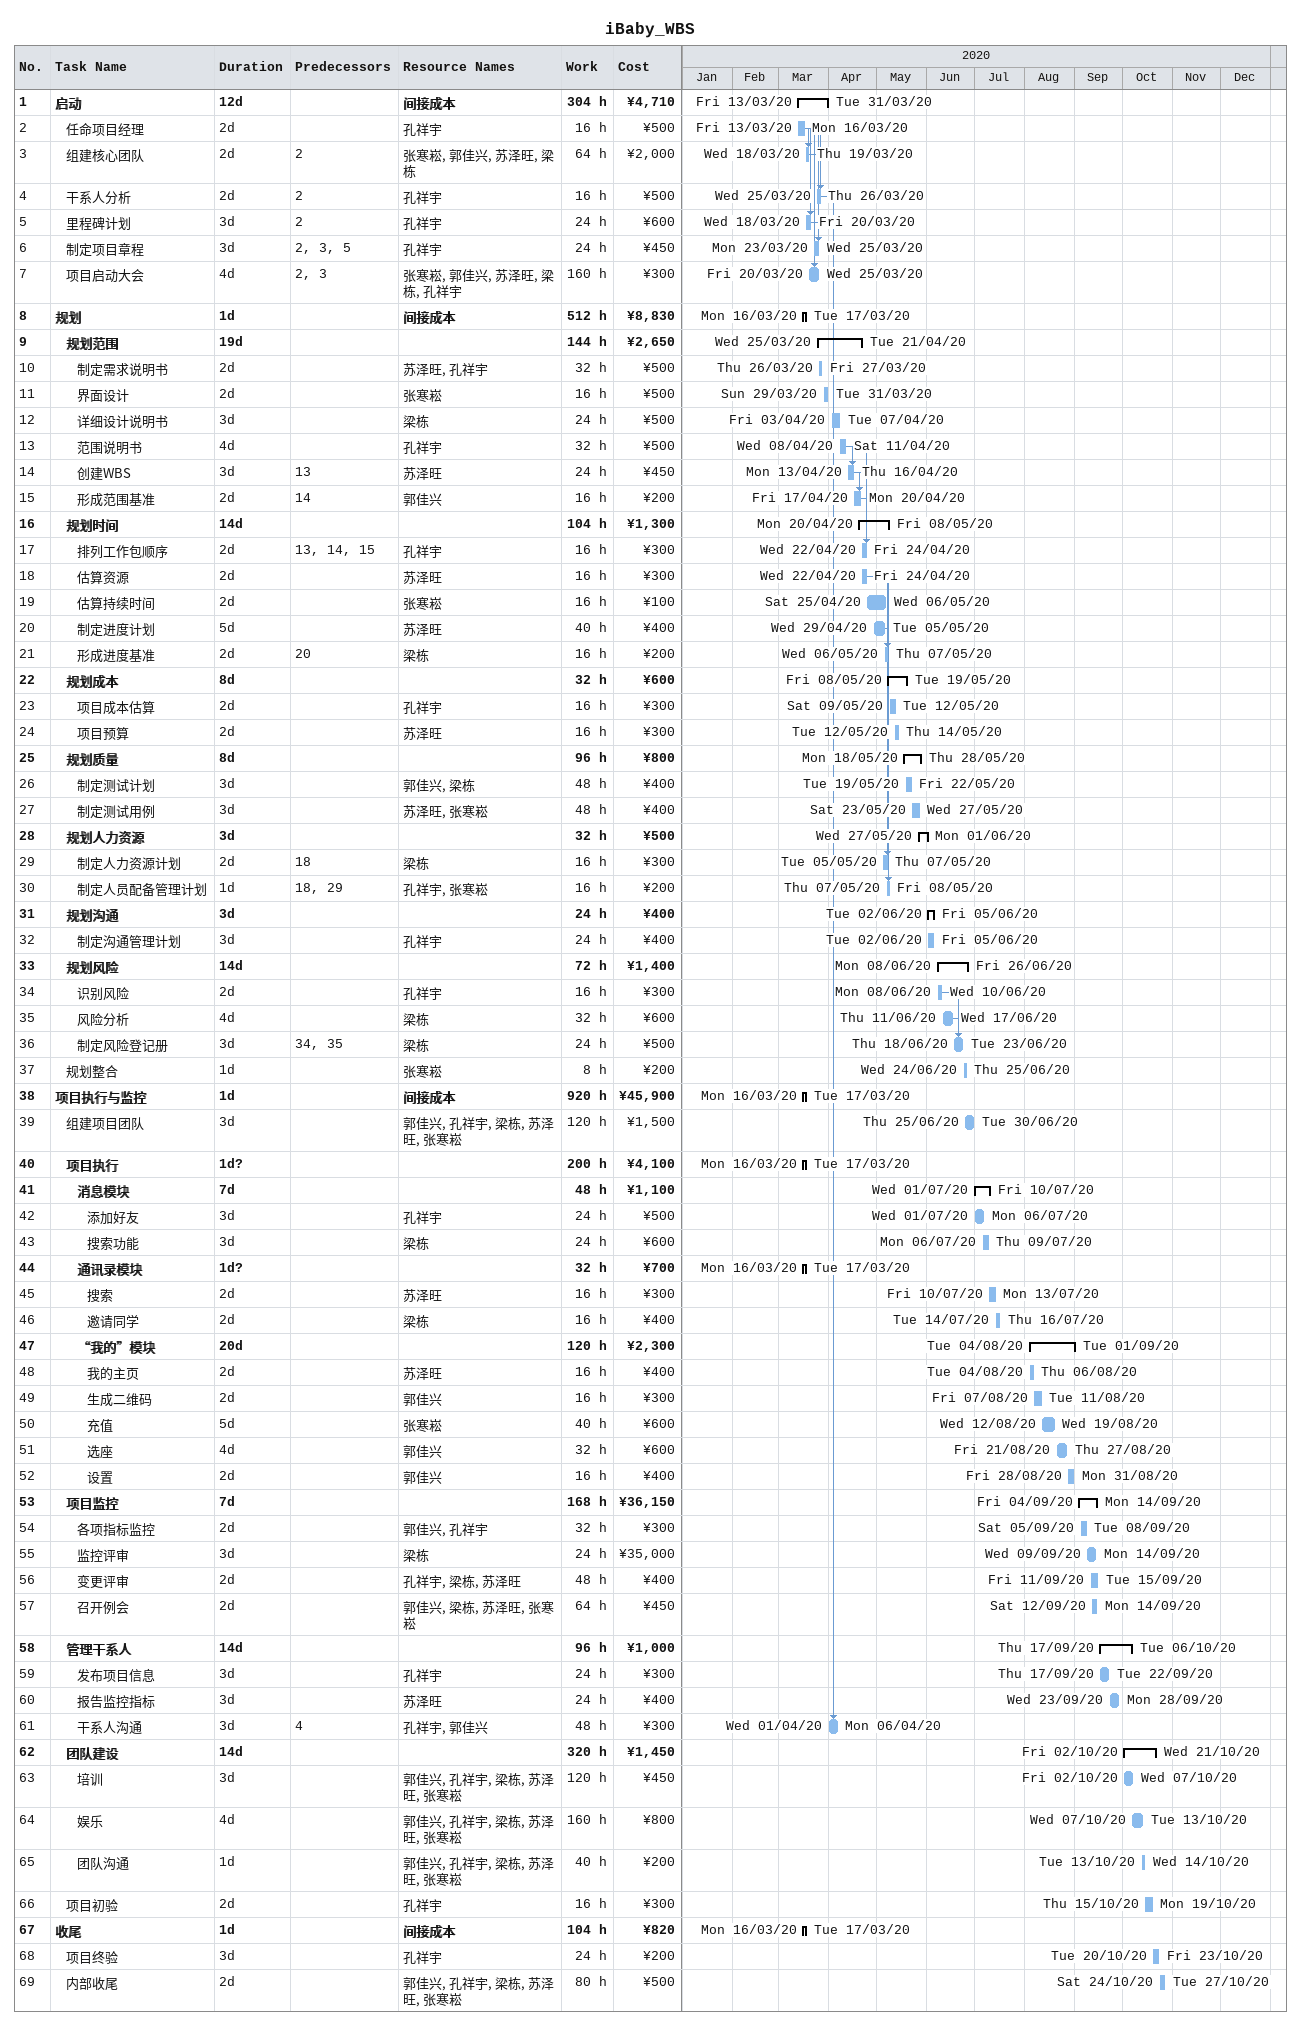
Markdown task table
iBaby_WBS

| ID | Level | Task | Duration | Start | Finish | Predecessors | Resources | Work (h) | Cost (¥) |
|---|---|---|---|---|---|---|---|---|---|
| 1 | 1 | **启动** | 12d | 2020-03-13 | 2020-03-31 |  | 间接成本 | 304 | 4710 |
| 2 | 2 | 任命项目经理 | 2d | 2020-03-13 | 2020-03-16 |  | 孔祥宇 | 16 | 500 |
| 3 | 2 | 组建核心团队 | 2d | 2020-03-18 | 2020-03-19 | 2 | 张寒崧, 郭佳兴, 苏泽旺, 梁栋 | 64 | 2000 |
| 4 | 2 | 干系人分析 | 2d | 2020-03-25 | 2020-03-26 | 2 | 孔祥宇 | 16 | 500 |
| 5 | 2 | 里程碑计划 | 3d | 2020-03-18 | 2020-03-20 | 2 | 孔祥宇 | 24 | 600 |
| 6 | 2 | 制定项目章程 | 3d | 2020-03-23 | 2020-03-25 | 2, 3, 5 | 孔祥宇 | 24 | 450 |
| 7 | 2 | 项目启动大会 | 4d | 2020-03-20 | 2020-03-25 | 2, 3 | 张寒崧, 郭佳兴, 苏泽旺, 梁栋, 孔祥宇 | 160 | 300 |
| 8 | 1 | **规划** | 1d | 2020-03-16 | 2020-03-17 |  | 间接成本 | 512 | 8830 |
| 9 | 2 | **规划范围** | 19d | 2020-03-25 | 2020-04-21 |  |  | 144 | 2650 |
| 10 | 3 | 制定需求说明书 | 2d | 2020-03-26 | 2020-03-27 |  | 苏泽旺, 孔祥宇 | 32 | 500 |
| 11 | 3 | 界面设计 | 2d | 2020-03-29 | 2020-03-31 |  | 张寒崧 | 16 | 500 |
| 12 | 3 | 详细设计说明书 | 3d | 2020-04-03 | 2020-04-07 |  | 梁栋 | 24 | 500 |
| 13 | 3 | 范围说明书 | 4d | 2020-04-08 | 2020-04-11 |  | 孔祥宇 | 32 | 500 |
| 14 | 3 | 创建WBS | 3d | 2020-04-13 | 2020-04-16 | 13 | 苏泽旺 | 24 | 450 |
| 15 | 3 | 形成范围基准 | 2d | 2020-04-17 | 2020-04-20 | 14 | 郭佳兴 | 16 | 200 |
| 16 | 2 | **规划时间** | 14d | 2020-04-20 | 2020-05-08 |  |  | 104 | 1300 |
| 17 | 3 | 排列工作包顺序 | 2d | 2020-04-22 | 2020-04-24 | 13, 14, 15 | 孔祥宇 | 16 | 300 |
| 18 | 3 | 估算资源 | 2d | 2020-04-22 | 2020-04-24 |  | 苏泽旺 | 16 | 300 |
| 19 | 3 | 估算持续时间 | 2d | 2020-04-25 | 2020-05-06 |  | 张寒崧 | 16 | 100 |
| 20 | 3 | 制定进度计划 | 5d | 2020-04-29 | 2020-05-05 |  | 苏泽旺 | 40 | 400 |
| 21 | 3 | 形成进度基准 | 2d | 2020-05-06 | 2020-05-07 | 20 | 梁栋 | 16 | 200 |
| 22 | 2 | **规划成本** | 8d | 2020-05-08 | 2020-05-19 |  |  | 32 | 600 |
| 23 | 3 | 项目成本估算 | 2d | 2020-05-09 | 2020-05-12 |  | 孔祥宇 | 16 | 300 |
| 24 | 3 | 项目预算 | 2d | 2020-05-12 | 2020-05-14 |  | 苏泽旺 | 16 | 300 |
| 25 | 2 | **规划质量** | 8d | 2020-05-18 | 2020-05-28 |  |  | 96 | 800 |
| 26 | 3 | 制定测试计划 | 3d | 2020-05-19 | 2020-05-22 |  | 郭佳兴, 梁栋 | 48 | 400 |
| 27 | 3 | 制定测试用例 | 3d | 2020-05-23 | 2020-05-27 |  | 苏泽旺, 张寒崧 | 48 | 400 |
| 28 | 2 | **规划人力资源** | 3d | 2020-05-27 | 2020-06-01 |  |  | 32 | 500 |
| 29 | 3 | 制定人力资源计划 | 2d | 2020-05-05 | 2020-05-07 | 18 | 梁栋 | 16 | 300 |
| 30 | 3 | 制定人员配备管理计划 | 1d | 2020-05-07 | 2020-05-08 | 18, 29 | 孔祥宇, 张寒崧 | 16 | 200 |
| 31 | 2 | **规划沟通** | 3d | 2020-06-02 | 2020-06-05 |  |  | 24 | 400 |
| 32 | 3 | 制定沟通管理计划 | 3d | 2020-06-02 | 2020-06-05 |  | 孔祥宇 | 24 | 400 |
| 33 | 2 | **规划风险** | 14d | 2020-06-08 | 2020-06-26 |  |  | 72 | 1400 |
| 34 | 3 | 识别风险 | 2d | 2020-06-08 | 2020-06-10 |  | 孔祥宇 | 16 | 300 |
| 35 | 3 | 风险分析 | 4d | 2020-06-11 | 2020-06-17 |  | 梁栋 | 32 | 600 |
| 36 | 3 | 制定风险登记册 | 3d | 2020-06-18 | 2020-06-23 | 34, 35 | 梁栋 | 24 | 500 |
| 37 | 2 | 规划整合 | 1d | 2020-06-24 | 2020-06-25 |  | 张寒崧 | 8 | 200 |
| 38 | 1 | **项目执行与监控** | 1d | 2020-03-16 | 2020-03-17 |  | 间接成本 | 920 | 45900 |
| 39 | 2 | 组建项目团队 | 3d | 2020-06-25 | 2020-06-30 |  | 郭佳兴, 孔祥宇, 梁栋, 苏泽旺, 张寒崧 | 120 | 1500 |
| 40 | 2 | **项目执行** | 1d? | 2020-03-16 | 2020-03-17 |  |  | 200 | 4100 |
| 41 | 3 | **消息模块** | 7d | 2020-07-01 | 2020-07-10 |  |  | 48 | 1100 |
| 42 | 4 | 添加好友 | 3d | 2020-07-01 | 2020-07-06 |  | 孔祥宇 | 24 | 500 |
| 43 | 4 | 搜索功能 | 3d | 2020-07-06 | 2020-07-09 |  | 梁栋 | 24 | 600 |
| 44 | 3 | **通讯录模块** | 1d? | 2020-03-16 | 2020-03-17 |  |  | 32 | 700 |
| 45 | 4 | 搜索 | 2d | 2020-07-10 | 2020-07-13 |  | 苏泽旺 | 16 | 300 |
| 46 | 4 | 邀请同学 | 2d | 2020-07-14 | 2020-07-16 |  | 梁栋 | 16 | 400 |
| 47 | 3 | **“我的”模块** | 20d | 2020-08-04 | 2020-09-01 |  |  | 120 | 2300 |
| 48 | 4 | 我的主页 | 2d | 2020-08-04 | 2020-08-06 |  | 苏泽旺 | 16 | 400 |
| 49 | 4 | 生成二维码 | 2d | 2020-08-07 | 2020-08-11 |  | 郭佳兴 | 16 | 300 |
| 50 | 4 | 充值 | 5d | 2020-08-12 | 2020-08-19 |  | 张寒崧 | 40 | 600 |
| 51 | 4 | 选座 | 4d | 2020-08-21 | 2020-08-27 |  | 郭佳兴 | 32 | 600 |
| 52 | 4 | 设置 | 2d | 2020-08-28 | 2020-08-31 |  | 郭佳兴 | 16 | 400 |
| 53 | 2 | **项目监控** | 7d | 2020-09-04 | 2020-09-14 |  |  | 168 | 36150 |
| 54 | 3 | 各项指标监控 | 2d | 2020-09-05 | 2020-09-08 |  | 郭佳兴, 孔祥宇 | 32 | 300 |
| 55 | 3 | 监控评审 | 3d | 2020-09-09 | 2020-09-14 |  | 梁栋 | 24 | 35000 |
| 56 | 3 | 变更评审 | 2d | 2020-09-11 | 2020-09-15 |  | 孔祥宇, 梁栋, 苏泽旺 | 48 | 400 |
| 57 | 3 | 召开例会 | 2d | 2020-09-12 | 2020-09-14 |  | 郭佳兴, 梁栋, 苏泽旺, 张寒崧 | 64 | 450 |
| 58 | 2 | **管理干系人** | 14d | 2020-09-17 | 2020-10-06 |  |  | 96 | 1000 |
| 59 | 3 | 发布项目信息 | 3d | 2020-09-17 | 2020-09-22 |  | 孔祥宇 | 24 | 300 |
| 60 | 3 | 报告监控指标 | 3d | 2020-09-23 | 2020-09-28 |  | 苏泽旺 | 24 | 400 |
| 61 | 3 | 干系人沟通 | 3d | 2020-04-01 | 2020-04-06 | 4 | 孔祥宇, 郭佳兴 | 48 | 300 |
| 62 | 2 | **团队建设** | 14d | 2020-10-02 | 2020-10-21 |  |  | 320 | 1450 |
| 63 | 3 | 培训 | 3d | 2020-10-02 | 2020-10-07 |  | 郭佳兴, 孔祥宇, 梁栋, 苏泽旺, 张寒崧 | 120 | 450 |
| 64 | 3 | 娱乐 | 4d | 2020-10-07 | 2020-10-13 |  | 郭佳兴, 孔祥宇, 梁栋, 苏泽旺, 张寒崧 | 160 | 800 |
| 65 | 3 | 团队沟通 | 1d | 2020-10-13 | 2020-10-14 |  | 郭佳兴, 孔祥宇, 梁栋, 苏泽旺, 张寒崧 | 40 | 200 |
| 66 | 2 | 项目初验 | 2d | 2020-10-15 | 2020-10-19 |  | 孔祥宇 | 16 | 300 |
| 67 | 1 | **收尾** | 1d | 2020-03-16 | 2020-03-17 |  | 间接成本 | 104 | 820 |
| 68 | 2 | 项目终验 | 3d | 2020-10-20 | 2020-10-23 |  | 孔祥宇 | 24 | 200 |
| 69 | 2 | 内部收尾 | 2d | 2020-10-24 | 2020-10-27 |  | 郭佳兴, 孔祥宇, 梁栋, 苏泽旺, 张寒崧 | 80 | 500 |
